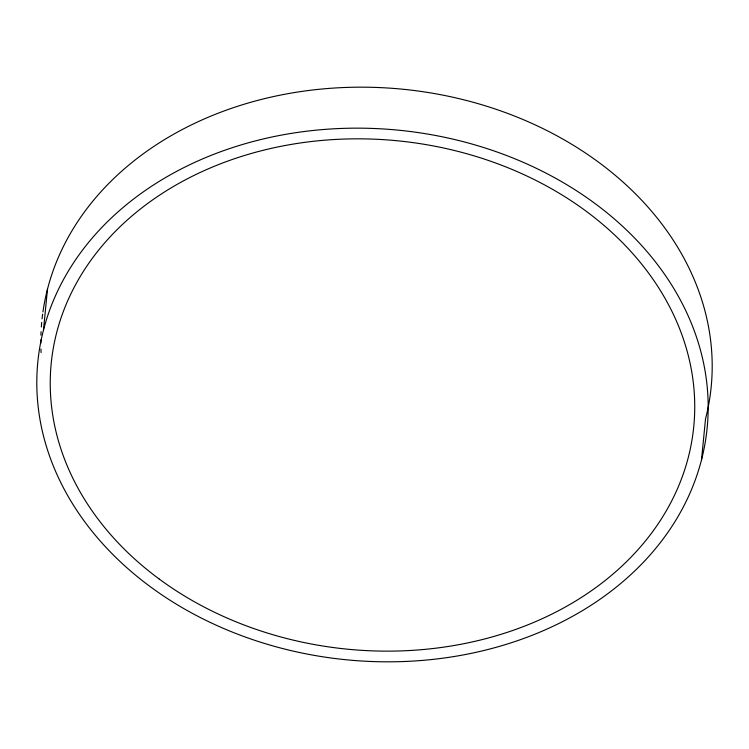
<?xml version="1.0" encoding="UTF-8"?>
<svg xmlns="http://www.w3.org/2000/svg" width="749" height="749" viewBox="0 0 749 749"><rect width="100%" height="100%" fill="white"/><g stroke="black" fill="none" stroke-linecap="round" stroke-linejoin="round"><path stroke-width="1.12" d="M43.47 330.14L47.487 289.17M701.513 459.83A336.292 266.082 5.6 0 0 265.623 138.406A336.292 266.082 5.6 0 0 150.334 586.729A336.292 266.082 5.6 0 0 701.513 459.83L705.53 418.86A336.292 266.082 5.6 0 0 428.69 92.595A336.292 266.082 5.6 0 0 42.946 311.912M41.092 352.601A336.292 266.082 5.6 0 1 40.942 349.128M40.821 343.314A336.292 266.082 5.6 0 1 40.83 339.821M40.923 335.159A336.292 266.082 5.6 0 1 41.064 331.657M41.335 327.004A336.292 266.082 5.6 0 1 41.719 322.342M42.066 318.859A336.292 266.082 5.6 0 1 42.627 314.224M159.228 579.052A322.828 255.428 5.6 0 0 688.34 457.236A322.828 255.428 5.6 0 0 269.902 148.677A322.828 255.428 5.6 0 0 159.228 579.052"/></g></svg>
